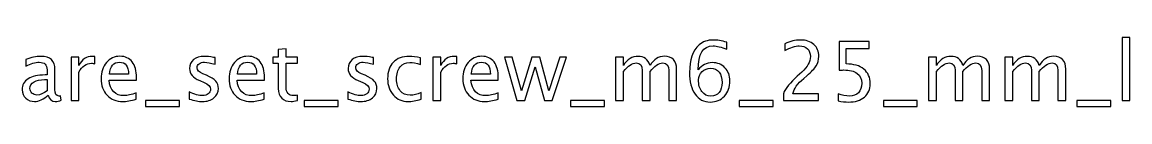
# Model space of a CAD drawing. Header units: centimetres. Extents: x -26.9 to 37.3, y -43.5 to 43.3.
# Drawn here: x 0.93 to 8.11, y 34.88 to 35.33 of the extents above; entities that cross this region are included whole.
import ezdxf

# ---------------------------------------------------------------- set-up
doc = ezdxf.new("R2010")
doc.units = ezdxf.units.CM
doc.header["$MEASUREMENT"] = 0
doc.layers.add('Layer 1', color=7, linetype='Continuous')

msp = doc.modelspace()

# ---------------------------------------------------------------- linework, layer by layer
at = {"layer": 'Layer 1'}
for points, knots in [([(5.31104, 35.1187), (5.33538, 35.15019), (5.36598, 35.16597), (5.40285, 35.16597), (5.40285, 35.16597), (5.43627, 35.16597), (5.46361, 35.15495), (5.48496, 35.13281), (5.48496, 35.13281), (5.50621, 35.11068), (5.51688, 35.08228), (5.51688, 35.04762), (5.51688, 35.04762), (5.51688, 35.00784), (5.50498, 34.97512), (5.48108, 34.94946), (5.48108, 34.94946), (5.45718, 34.92379), (5.42684, 34.91091), (5.38988, 34.91091), (5.38988, 34.91091), (5.3479, 34.91091), (5.31492, 34.92794), (5.29119, 34.96189), (5.29119, 34.96189), (5.26738, 34.99593), (5.25547, 35.04303), (5.25547, 35.10309), (5.25547, 35.10309), (5.25547, 35.18405), (5.27629, 35.24341), (5.31783, 35.28133), (5.31783, 35.28133), (5.34041, 35.30215), (5.37163, 35.31255), (5.4114, 35.31255), (5.4114, 35.31255), (5.43451, 35.31255), (5.46317, 35.30779), (5.49731, 35.29827), (5.49731, 35.29827), (5.49731, 35.29827), (5.49731, 35.25382), (5.49731, 35.25382), (5.49731, 35.25382), (5.46123, 35.26758), (5.4316, 35.27445), (5.40832, 35.27445), (5.40832, 35.27445), (5.34349, 35.27445), (5.31104, 35.22251), (5.31104, 35.1187)], [0, 0, 0, 0, 0.0714286, 0.0714286, 0.0714286, 0.0714286, 0.1428571, 0.1428571, 0.1428571, 0.1428571, 0.2142857, 0.2142857, 0.2142857, 0.2142857, 0.2857143, 0.2857143, 0.2857143, 0.2857143, 0.3571429, 0.3571429, 0.3571429, 0.3571429, 0.4285714, 0.4285714, 0.4285714, 0.4285714, 0.5, 0.5, 0.5, 0.5, 0.5714286, 0.5714286, 0.5714286, 0.5714286, 0.6428571, 0.6428571, 0.6428571, 0.6428571, 0.7142857, 0.7142857, 0.7142857, 0.7142857, 0.7857143, 0.7857143, 0.7857143, 0.7857143, 0.8571429, 0.8571429, 0.8571429, 0.8571429, 1, 1, 1, 1]), ([(5.86314, 34.92044), (5.86314, 34.92044), (5.86314, 34.96489), (5.86314, 34.96489), (5.86314, 34.96489), (5.87796, 34.99955), (5.90786, 35.03739), (5.95292, 35.07822), (5.95292, 35.07822), (5.95292, 35.07822), (5.98203, 35.10433), (5.98203, 35.10433), (5.98203, 35.10433), (6.01951, 35.13837), (6.0383, 35.17206), (6.0383, 35.20557), (6.0383, 35.20557), (6.0383, 35.22701), (6.03186, 35.24376), (6.01907, 35.25602), (6.01907, 35.25602), (6.00628, 35.26828), (5.98855, 35.27445), (5.96606, 35.27445), (5.96606, 35.27445), (5.93978, 35.27445), (5.90865, 35.2644), (5.87267, 35.24429), (5.87267, 35.24429), (5.87267, 35.24429), (5.87267, 35.28874), (5.87267, 35.28874), (5.87267, 35.28874), (5.90662, 35.30462), (5.9404, 35.31255), (5.97409, 35.31255), (5.97409, 35.31255), (6.0099, 35.31255), (6.03865, 35.30294), (6.06035, 35.28363), (6.06035, 35.28363), (6.08195, 35.26431), (6.0928, 35.23874), (6.0928, 35.20681), (6.0928, 35.20681), (6.0928, 35.18388), (6.08733, 35.16351), (6.0764, 35.14578), (6.0764, 35.14578), (6.06537, 35.12796), (6.045, 35.10644), (6.0151, 35.08104), (6.0151, 35.08104), (6.0151, 35.08104), (5.99543, 35.06429), (5.99543, 35.06429), (5.99543, 35.06429), (5.95451, 35.02963), (5.93087, 34.99646), (5.92452, 34.96489), (5.92452, 34.96489), (5.92452, 34.96489), (6.09121, 34.96489), (6.09121, 34.96489), (6.09121, 34.96489), (6.09121, 34.96489), (6.09121, 34.92044), (6.09121, 34.92044), (6.09121, 34.92044), (6.09121, 34.92044), (5.86314, 34.92044), (5.86314, 34.92044)], [0, 0, 0, 0, 0.0526316, 0.0526316, 0.0526316, 0.0526316, 0.1052632, 0.1052632, 0.1052632, 0.1052632, 0.1578947, 0.1578947, 0.1578947, 0.1578947, 0.2105263, 0.2105263, 0.2105263, 0.2105263, 0.2631579, 0.2631579, 0.2631579, 0.2631579, 0.3157895, 0.3157895, 0.3157895, 0.3157895, 0.3684211, 0.3684211, 0.3684211, 0.3684211, 0.4210526, 0.4210526, 0.4210526, 0.4210526, 0.4736842, 0.4736842, 0.4736842, 0.4736842, 0.5263158, 0.5263158, 0.5263158, 0.5263158, 0.5789474, 0.5789474, 0.5789474, 0.5789474, 0.6315789, 0.6315789, 0.6315789, 0.6315789, 0.6842105, 0.6842105, 0.6842105, 0.6842105, 0.7368421, 0.7368421, 0.7368421, 0.7368421, 0.7894737, 0.7894737, 0.7894737, 0.7894737, 0.8421053, 0.8421053, 0.8421053, 0.8421053, 0.8947368, 0.8947368, 0.8947368, 0.8947368, 1, 1, 1, 1]), ([(6.21839, 34.91885), (6.21839, 34.91885), (6.21839, 34.96436), (6.21839, 34.96436), (6.21839, 34.96436), (6.2437, 34.95413), (6.26769, 34.94902), (6.29062, 34.94902), (6.29062, 34.94902), (6.31567, 34.94902), (6.33542, 34.95642), (6.3498, 34.97124), (6.3498, 34.97124), (6.36418, 34.98606), (6.37132, 35.00643), (6.37132, 35.03236), (6.37132, 35.03236), (6.37132, 35.06023), (6.36118, 35.08157), (6.34089, 35.0963), (6.34089, 35.0963), (6.32061, 35.11103), (6.29124, 35.11835), (6.25287, 35.11835), (6.25287, 35.11835), (6.24397, 35.11835), (6.23453, 35.11773), (6.22474, 35.1165), (6.22474, 35.1165), (6.22474, 35.1165), (6.22474, 35.30303), (6.22474, 35.30303), (6.22474, 35.30303), (6.22474, 35.30303), (6.41842, 35.30303), (6.41842, 35.30303), (6.41842, 35.30303), (6.41842, 35.30303), (6.41842, 35.25858), (6.41842, 35.25858), (6.41842, 35.25858), (6.41842, 35.25858), (6.26919, 35.25858), (6.26919, 35.25858), (6.26919, 35.25858), (6.26919, 35.25858), (6.26919, 35.15751), (6.26919, 35.15751), (6.26919, 35.15751), (6.3184, 35.15751), (6.35677, 35.14622), (6.38437, 35.12364), (6.38437, 35.12364), (6.41198, 35.10115), (6.42582, 35.06993), (6.42582, 35.02998), (6.42582, 35.02998), (6.42582, 34.99276), (6.4133, 34.96366), (6.38825, 34.94258), (6.38825, 34.94258), (6.3632, 34.9215), (6.32863, 34.91091), (6.28453, 34.91091), (6.28453, 34.91091), (6.26487, 34.91091), (6.24282, 34.91356), (6.21839, 34.91885)], [0, 0, 0, 0, 0.0555556, 0.0555556, 0.0555556, 0.0555556, 0.1111111, 0.1111111, 0.1111111, 0.1111111, 0.1666667, 0.1666667, 0.1666667, 0.1666667, 0.2222222, 0.2222222, 0.2222222, 0.2222222, 0.2777778, 0.2777778, 0.2777778, 0.2777778, 0.3333333, 0.3333333, 0.3333333, 0.3333333, 0.3888889, 0.3888889, 0.3888889, 0.3888889, 0.4444444, 0.4444444, 0.4444444, 0.4444444, 0.5, 0.5, 0.5, 0.5, 0.5555556, 0.5555556, 0.5555556, 0.5555556, 0.6111111, 0.6111111, 0.6111111, 0.6111111, 0.6666667, 0.6666667, 0.6666667, 0.6666667, 0.7222222, 0.7222222, 0.7222222, 0.7222222, 0.7777778, 0.7777778, 0.7777778, 0.7777778, 0.8333333, 0.8333333, 0.8333333, 0.8333333, 0.8888889, 0.8888889, 0.8888889, 0.8888889, 1, 1, 1, 1]), ([(8.05656, 34.92044), (8.05656, 34.92044), (8.05656, 35.32843), (8.05656, 35.32843), (8.05656, 35.32843), (8.05656, 35.32843), (8.10736, 35.32843), (8.10736, 35.32843), (8.10736, 35.32843), (8.10736, 35.32843), (8.10736, 34.92044), (8.10736, 34.92044), (8.10736, 34.92044), (8.10736, 34.92044), (8.05656, 34.92044), (8.05656, 34.92044)], [0, 0, 0, 0, 0.2, 0.2, 0.2, 0.2, 0.4, 0.4, 0.4, 0.4, 0.6, 0.6, 0.6, 0.6, 1, 1, 1, 1]), ([(2.71517, 34.92053), (2.69947, 34.91621), (2.6858, 34.91409), (2.67425, 34.91409), (2.67425, 34.91409), (2.64832, 34.91409), (2.62813, 34.9215), (2.61366, 34.93632), (2.61366, 34.93632), (2.59911, 34.95113), (2.59188, 34.97168), (2.59188, 34.99805), (2.59188, 34.99805), (2.59188, 34.99805), (2.59188, 35.1628), (2.59188, 35.1628), (2.59188, 35.1628), (2.59188, 35.1628), (2.55678, 35.1628), (2.55678, 35.1628), (2.55678, 35.1628), (2.55678, 35.1628), (2.55678, 35.2009), (2.55678, 35.2009), (2.55678, 35.2009), (2.55678, 35.2009), (2.59188, 35.2009), (2.59188, 35.2009), (2.59188, 35.2009), (2.59188, 35.2009), (2.59188, 35.25161), (2.59188, 35.25161), (2.59188, 35.25161), (2.59188, 35.25161), (2.64268, 35.25646), (2.64268, 35.25646), (2.64268, 35.25646), (2.64268, 35.25646), (2.64268, 35.2009), (2.64268, 35.2009), (2.64268, 35.2009), (2.64268, 35.2009), (2.71623, 35.2009), (2.71623, 35.2009), (2.71623, 35.2009), (2.71623, 35.2009), (2.71623, 35.1628), (2.71623, 35.1628), (2.71623, 35.1628), (2.71623, 35.1628), (2.64268, 35.1628), (2.64268, 35.1628), (2.64268, 35.1628), (2.64268, 35.1628), (2.64268, 35.00722), (2.64268, 35.00722), (2.64268, 35.00722), (2.64268, 34.97053), (2.65864, 34.95219), (2.69048, 34.95219), (2.69048, 34.95219), (2.69727, 34.95219), (2.70547, 34.95334), (2.71517, 34.95554), (2.71517, 34.95554), (2.71517, 34.95554), (2.71517, 34.92053), (2.71517, 34.92053)], [0, 0, 0, 0, 0.0555556, 0.0555556, 0.0555556, 0.0555556, 0.1111111, 0.1111111, 0.1111111, 0.1111111, 0.1666667, 0.1666667, 0.1666667, 0.1666667, 0.2222222, 0.2222222, 0.2222222, 0.2222222, 0.2777778, 0.2777778, 0.2777778, 0.2777778, 0.3333333, 0.3333333, 0.3333333, 0.3333333, 0.3888889, 0.3888889, 0.3888889, 0.3888889, 0.4444444, 0.4444444, 0.4444444, 0.4444444, 0.5, 0.5, 0.5, 0.5, 0.5555556, 0.5555556, 0.5555556, 0.5555556, 0.6111111, 0.6111111, 0.6111111, 0.6111111, 0.6666667, 0.6666667, 0.6666667, 0.6666667, 0.7222222, 0.7222222, 0.7222222, 0.7222222, 0.7777778, 0.7777778, 0.7777778, 0.7777778, 0.8333333, 0.8333333, 0.8333333, 0.8333333, 0.8888889, 0.8888889, 0.8888889, 0.8888889, 1, 1, 1, 1]), ([(1.10154, 34.95616), (1.07103, 34.92811), (1.04166, 34.91409), (1.01344, 34.91409), (1.01344, 34.91409), (0.99024, 34.91409), (0.97093, 34.92132), (0.95567, 34.93587), (0.95567, 34.93587), (0.94032, 34.95043), (0.93265, 34.96877), (0.93265, 34.99091), (0.93265, 34.99091), (0.93265, 35.02151), (0.94552, 35.04506), (0.97128, 35.06146), (0.97128, 35.06146), (0.99703, 35.07787), (1.03398, 35.08607), (1.08214, 35.08607), (1.08214, 35.08607), (1.08214, 35.08607), (1.09405, 35.08607), (1.09405, 35.08607), (1.09405, 35.08607), (1.09405, 35.08607), (1.09405, 35.11985), (1.09405, 35.11985), (1.09405, 35.11985), (1.09405, 35.15239), (1.07711, 35.16862), (1.04316, 35.16862), (1.04316, 35.16862), (1.01687, 35.16862), (0.98812, 35.16033), (0.95699, 35.14375), (0.95699, 35.14375), (0.95699, 35.14375), (0.95699, 35.18555), (0.95699, 35.18555), (0.95699, 35.18555), (0.99121, 35.19967), (1.02349, 35.20672), (1.05374, 35.20672), (1.05374, 35.20672), (1.08487, 35.20672), (1.10789, 35.19967), (1.12262, 35.18547), (1.12262, 35.18547), (1.13744, 35.17127), (1.14485, 35.14939), (1.14485, 35.11985), (1.14485, 35.11985), (1.14485, 35.11985), (1.14485, 34.99311), (1.14485, 34.99311), (1.14485, 34.99311), (1.14485, 34.9641), (1.15375, 34.94954), (1.17166, 34.94954), (1.17166, 34.94954), (1.17386, 34.94954), (1.17713, 34.9499), (1.18145, 34.9506), (1.18145, 34.9506), (1.18145, 34.9506), (1.18506, 34.92238), (1.18506, 34.92238), (1.18506, 34.92238), (1.17351, 34.91682), (1.16081, 34.91409), (1.14687, 34.91409), (1.14687, 34.91409), (1.12315, 34.91409), (1.10807, 34.92811), (1.10154, 34.95616)], [0, 0, 0, 0, 0.05, 0.05, 0.05, 0.05, 0.1, 0.1, 0.1, 0.1, 0.15, 0.15, 0.15, 0.15, 0.2, 0.2, 0.2, 0.2, 0.25, 0.25, 0.25, 0.25, 0.3, 0.3, 0.3, 0.3, 0.35, 0.35, 0.35, 0.35, 0.4, 0.4, 0.4, 0.4, 0.45, 0.45, 0.45, 0.45, 0.5, 0.5, 0.5, 0.5, 0.55, 0.55, 0.55, 0.55, 0.6, 0.6, 0.6, 0.6, 0.65, 0.65, 0.65, 0.65, 0.7, 0.7, 0.7, 0.7, 0.75, 0.75, 0.75, 0.75, 0.8, 0.8, 0.8, 0.8, 0.85, 0.85, 0.85, 0.85, 0.9, 0.9, 0.9, 0.9, 1, 1, 1, 1]), ([(1.24918, 34.92044), (1.24918, 34.92044), (1.24918, 35.2009), (1.24918, 35.2009), (1.24918, 35.2009), (1.24918, 35.2009), (1.29998, 35.2009), (1.29998, 35.2009), (1.29998, 35.2009), (1.29998, 35.2009), (1.29998, 35.14789), (1.29998, 35.14789), (1.29998, 35.14789), (1.32018, 35.18714), (1.34946, 35.20672), (1.38791, 35.20672), (1.38791, 35.20672), (1.39311, 35.20672), (1.39858, 35.20628), (1.40423, 35.2054), (1.40423, 35.2054), (1.40423, 35.2054), (1.40423, 35.15786), (1.40423, 35.15786), (1.40423, 35.15786), (1.39541, 35.16077), (1.38765, 35.16227), (1.38094, 35.16227), (1.38094, 35.16227), (1.34866, 35.16227), (1.32168, 35.14322), (1.29998, 35.10503), (1.29998, 35.10503), (1.29998, 35.10503), (1.29998, 34.92044), (1.29998, 34.92044), (1.29998, 34.92044), (1.29998, 34.92044), (1.24918, 34.92044), (1.24918, 34.92044)], [0, 0, 0, 0, 0.0909091, 0.0909091, 0.0909091, 0.0909091, 0.1818182, 0.1818182, 0.1818182, 0.1818182, 0.2727273, 0.2727273, 0.2727273, 0.2727273, 0.3636364, 0.3636364, 0.3636364, 0.3636364, 0.4545455, 0.4545455, 0.4545455, 0.4545455, 0.5454545, 0.5454545, 0.5454545, 0.5454545, 0.6363636, 0.6363636, 0.6363636, 0.6363636, 0.7272727, 0.7272727, 0.7272727, 0.7272727, 0.8181818, 0.8181818, 0.8181818, 0.8181818, 1, 1, 1, 1]), ([(1.67155, 34.92944), (1.63742, 34.91921), (1.60822, 34.91409), (1.58388, 34.91409), (1.58388, 34.91409), (1.54234, 34.91409), (1.50856, 34.92785), (1.48255, 34.95528), (1.48255, 34.95528), (1.45653, 34.98271), (1.44348, 35.01825), (1.44348, 35.06199), (1.44348, 35.06199), (1.44348, 35.10441), (1.45494, 35.13925), (1.47796, 35.1665), (1.47796, 35.1665), (1.50098, 35.19367), (1.53044, 35.20725), (1.56633, 35.20725), (1.56633, 35.20725), (1.60029, 35.20725), (1.62657, 35.19517), (1.64509, 35.171), (1.64509, 35.171), (1.66361, 35.14684), (1.67287, 35.11262), (1.67287, 35.06825), (1.67287, 35.06825), (1.67287, 35.06825), (1.67261, 35.05273), (1.67261, 35.05273), (1.67261, 35.05273), (1.67261, 35.05273), (1.49533, 35.05273), (1.49533, 35.05273), (1.49533, 35.05273), (1.50274, 34.9857), (1.53546, 34.95219), (1.59341, 34.95219), (1.59341, 34.95219), (1.61466, 34.95219), (1.64068, 34.95819), (1.67155, 34.97018), (1.67155, 34.97018), (1.67155, 34.97018), (1.67155, 34.92944), (1.67155, 34.92944)], [0, 0, 0, 0, 0.0769231, 0.0769231, 0.0769231, 0.0769231, 0.1538462, 0.1538462, 0.1538462, 0.1538462, 0.2307692, 0.2307692, 0.2307692, 0.2307692, 0.3076923, 0.3076923, 0.3076923, 0.3076923, 0.3846154, 0.3846154, 0.3846154, 0.3846154, 0.4615385, 0.4615385, 0.4615385, 0.4615385, 0.5384615, 0.5384615, 0.5384615, 0.5384615, 0.6153846, 0.6153846, 0.6153846, 0.6153846, 0.6923077, 0.6923077, 0.6923077, 0.6923077, 0.7692308, 0.7692308, 0.7692308, 0.7692308, 0.8461538, 0.8461538, 0.8461538, 0.8461538, 1, 1, 1, 1]), ([(1.49798, 35.09083), (1.49798, 35.09083), (1.62181, 35.09083), (1.62181, 35.09083), (1.62181, 35.09083), (1.62181, 35.14304), (1.60231, 35.16915), (1.56342, 35.16915), (1.56342, 35.16915), (1.52426, 35.16915), (1.50248, 35.14304), (1.49798, 35.09083)], [0, 0, 0, 0, 0.25, 0.25, 0.25, 0.25, 0.5, 0.5, 0.5, 0.5, 1, 1, 1, 1]), ([(2.01508, 34.93049), (2.01508, 34.93049), (2.01508, 34.97706), (2.01508, 34.97706), (2.01508, 34.97706), (2.04833, 34.96048), (2.07717, 34.95219), (2.10177, 34.95219), (2.10177, 34.95219), (2.11641, 34.95219), (2.12858, 34.95616), (2.1382, 34.9641), (2.1382, 34.9641), (2.14781, 34.97195), (2.15266, 34.98182), (2.15266, 34.99373), (2.15266, 34.99373), (2.15266, 35.0111), (2.13917, 35.02548), (2.11218, 35.03686), (2.11218, 35.03686), (2.11218, 35.03686), (2.08246, 35.04947), (2.08246, 35.04947), (2.08246, 35.04947), (2.03862, 35.06764), (2.01666, 35.09392), (2.01666, 35.12805), (2.01666, 35.12805), (2.01666, 35.15248), (2.02531, 35.17171), (2.04259, 35.18573), (2.04259, 35.18573), (2.05988, 35.19975), (2.0836, 35.20672), (2.11368, 35.20672), (2.11368, 35.20672), (2.12929, 35.20672), (2.14869, 35.2046), (2.17171, 35.20028), (2.17171, 35.20028), (2.17171, 35.20028), (2.18229, 35.19825), (2.18229, 35.19825), (2.18229, 35.19825), (2.18229, 35.19825), (2.18229, 35.15592), (2.18229, 35.15592), (2.18229, 35.15592), (2.15398, 35.16439), (2.13141, 35.16862), (2.11456, 35.16862), (2.11456, 35.16862), (2.09974, 35.16862), (2.08801, 35.16536), (2.07911, 35.15892), (2.07911, 35.15892), (2.07029, 35.15248), (2.06588, 35.14384), (2.06588, 35.13299), (2.06588, 35.13299), (2.06588, 35.11773), (2.07822, 35.10477), (2.10301, 35.09427), (2.10301, 35.09427), (2.10301, 35.09427), (2.12744, 35.08395), (2.12744, 35.08395), (2.12744, 35.08395), (2.15513, 35.07231), (2.17471, 35.05996), (2.18617, 35.047), (2.18617, 35.047), (2.19773, 35.03404), (2.20346, 35.01781), (2.20346, 34.9984), (2.20346, 34.9984), (2.20346, 34.9738), (2.19376, 34.9536), (2.17427, 34.93781), (2.17427, 34.93781), (2.15487, 34.92203), (2.12999, 34.91409), (2.09974, 34.91409), (2.09974, 34.91409), (2.07646, 34.91409), (2.04833, 34.91956), (2.01508, 34.93049)], [0, 0, 0, 0, 0.0434783, 0.0434783, 0.0434783, 0.0434783, 0.0869565, 0.0869565, 0.0869565, 0.0869565, 0.1304348, 0.1304348, 0.1304348, 0.1304348, 0.173913, 0.173913, 0.173913, 0.173913, 0.2173913, 0.2173913, 0.2173913, 0.2173913, 0.2608696, 0.2608696, 0.2608696, 0.2608696, 0.3043478, 0.3043478, 0.3043478, 0.3043478, 0.3478261, 0.3478261, 0.3478261, 0.3478261, 0.3913043, 0.3913043, 0.3913043, 0.3913043, 0.4347826, 0.4347826, 0.4347826, 0.4347826, 0.4782609, 0.4782609, 0.4782609, 0.4782609, 0.5217391, 0.5217391, 0.5217391, 0.5217391, 0.5652174, 0.5652174, 0.5652174, 0.5652174, 0.6086957, 0.6086957, 0.6086957, 0.6086957, 0.6521739, 0.6521739, 0.6521739, 0.6521739, 0.6956522, 0.6956522, 0.6956522, 0.6956522, 0.7391304, 0.7391304, 0.7391304, 0.7391304, 0.7826087, 0.7826087, 0.7826087, 0.7826087, 0.826087, 0.826087, 0.826087, 0.826087, 0.8695652, 0.8695652, 0.8695652, 0.8695652, 0.9130435, 0.9130435, 0.9130435, 0.9130435, 1, 1, 1, 1]), ([(2.50077, 34.92944), (2.46664, 34.91921), (2.43744, 34.91409), (2.4131, 34.91409), (2.4131, 34.91409), (2.37156, 34.91409), (2.33778, 34.92785), (2.31177, 34.95528), (2.31177, 34.95528), (2.28575, 34.98271), (2.2727, 35.01825), (2.2727, 35.06199), (2.2727, 35.06199), (2.2727, 35.10441), (2.28416, 35.13925), (2.30718, 35.1665), (2.30718, 35.1665), (2.3302, 35.19367), (2.35966, 35.20725), (2.39555, 35.20725), (2.39555, 35.20725), (2.42951, 35.20725), (2.45579, 35.19517), (2.47431, 35.171), (2.47431, 35.171), (2.49283, 35.14684), (2.50209, 35.11262), (2.50209, 35.06825), (2.50209, 35.06825), (2.50209, 35.06825), (2.50183, 35.05273), (2.50183, 35.05273), (2.50183, 35.05273), (2.50183, 35.05273), (2.32455, 35.05273), (2.32455, 35.05273), (2.32455, 35.05273), (2.33196, 34.9857), (2.36468, 34.95219), (2.42263, 34.95219), (2.42263, 34.95219), (2.44388, 34.95219), (2.4699, 34.95819), (2.50077, 34.97018), (2.50077, 34.97018), (2.50077, 34.97018), (2.50077, 34.92944), (2.50077, 34.92944)], [0, 0, 0, 0, 0.0769231, 0.0769231, 0.0769231, 0.0769231, 0.1538462, 0.1538462, 0.1538462, 0.1538462, 0.2307692, 0.2307692, 0.2307692, 0.2307692, 0.3076923, 0.3076923, 0.3076923, 0.3076923, 0.3846154, 0.3846154, 0.3846154, 0.3846154, 0.4615385, 0.4615385, 0.4615385, 0.4615385, 0.5384615, 0.5384615, 0.5384615, 0.5384615, 0.6153846, 0.6153846, 0.6153846, 0.6153846, 0.6923077, 0.6923077, 0.6923077, 0.6923077, 0.7692308, 0.7692308, 0.7692308, 0.7692308, 0.8461538, 0.8461538, 0.8461538, 0.8461538, 1, 1, 1, 1]), ([(2.3272, 35.09083), (2.3272, 35.09083), (2.45103, 35.09083), (2.45103, 35.09083), (2.45103, 35.09083), (2.45103, 35.14304), (2.43153, 35.16915), (2.39264, 35.16915), (2.39264, 35.16915), (2.35348, 35.16915), (2.3317, 35.14304), (2.3272, 35.09083)], [0, 0, 0, 0, 0.25, 0.25, 0.25, 0.25, 0.5, 0.5, 0.5, 0.5, 1, 1, 1, 1]), ([(3.04221, 34.93049), (3.04221, 34.93049), (3.04221, 34.97706), (3.04221, 34.97706), (3.04221, 34.97706), (3.07546, 34.96048), (3.1043, 34.95219), (3.1289, 34.95219), (3.1289, 34.95219), (3.14354, 34.95219), (3.15571, 34.95616), (3.16533, 34.9641), (3.16533, 34.9641), (3.17494, 34.97195), (3.17979, 34.98182), (3.17979, 34.99373), (3.17979, 34.99373), (3.17979, 35.0111), (3.1663, 35.02548), (3.13931, 35.03686), (3.13931, 35.03686), (3.13931, 35.03686), (3.10959, 35.04947), (3.10959, 35.04947), (3.10959, 35.04947), (3.06575, 35.06764), (3.04379, 35.09392), (3.04379, 35.12805), (3.04379, 35.12805), (3.04379, 35.15248), (3.05244, 35.17171), (3.06972, 35.18573), (3.06972, 35.18573), (3.08701, 35.19975), (3.11073, 35.20672), (3.14081, 35.20672), (3.14081, 35.20672), (3.15642, 35.20672), (3.17582, 35.2046), (3.19884, 35.20028), (3.19884, 35.20028), (3.19884, 35.20028), (3.20942, 35.19825), (3.20942, 35.19825), (3.20942, 35.19825), (3.20942, 35.19825), (3.20942, 35.15592), (3.20942, 35.15592), (3.20942, 35.15592), (3.18111, 35.16439), (3.15854, 35.16862), (3.14169, 35.16862), (3.14169, 35.16862), (3.12687, 35.16862), (3.11514, 35.16536), (3.10624, 35.15892), (3.10624, 35.15892), (3.09742, 35.15248), (3.09301, 35.14384), (3.09301, 35.13299), (3.09301, 35.13299), (3.09301, 35.11773), (3.10535, 35.10477), (3.13014, 35.09427), (3.13014, 35.09427), (3.13014, 35.09427), (3.15457, 35.08395), (3.15457, 35.08395), (3.15457, 35.08395), (3.18226, 35.07231), (3.20184, 35.05996), (3.2133, 35.047), (3.2133, 35.047), (3.22486, 35.03404), (3.23059, 35.01781), (3.23059, 34.9984), (3.23059, 34.9984), (3.23059, 34.9738), (3.22089, 34.9536), (3.2014, 34.93781), (3.2014, 34.93781), (3.182, 34.92203), (3.15712, 34.91409), (3.12687, 34.91409), (3.12687, 34.91409), (3.10359, 34.91409), (3.07546, 34.91956), (3.04221, 34.93049)], [0, 0, 0, 0, 0.0434783, 0.0434783, 0.0434783, 0.0434783, 0.0869565, 0.0869565, 0.0869565, 0.0869565, 0.1304348, 0.1304348, 0.1304348, 0.1304348, 0.173913, 0.173913, 0.173913, 0.173913, 0.2173913, 0.2173913, 0.2173913, 0.2173913, 0.2608696, 0.2608696, 0.2608696, 0.2608696, 0.3043478, 0.3043478, 0.3043478, 0.3043478, 0.3478261, 0.3478261, 0.3478261, 0.3478261, 0.3913043, 0.3913043, 0.3913043, 0.3913043, 0.4347826, 0.4347826, 0.4347826, 0.4347826, 0.4782609, 0.4782609, 0.4782609, 0.4782609, 0.5217391, 0.5217391, 0.5217391, 0.5217391, 0.5652174, 0.5652174, 0.5652174, 0.5652174, 0.6086957, 0.6086957, 0.6086957, 0.6086957, 0.6521739, 0.6521739, 0.6521739, 0.6521739, 0.6956522, 0.6956522, 0.6956522, 0.6956522, 0.7391304, 0.7391304, 0.7391304, 0.7391304, 0.7826087, 0.7826087, 0.7826087, 0.7826087, 0.826087, 0.826087, 0.826087, 0.826087, 0.8695652, 0.8695652, 0.8695652, 0.8695652, 0.9130435, 0.9130435, 0.9130435, 0.9130435, 1, 1, 1, 1]), ([(3.51678, 34.92891), (3.48389, 34.91903), (3.45549, 34.91409), (3.43159, 34.91409), (3.43159, 34.91409), (3.39366, 34.91409), (3.36227, 34.92811), (3.33731, 34.95607), (3.33731, 34.95607), (3.31235, 34.98412), (3.29983, 35.01948), (3.29983, 35.06208), (3.29983, 35.06208), (3.29983, 35.10759), (3.31217, 35.14313), (3.33687, 35.16853), (3.33687, 35.16853), (3.36156, 35.19402), (3.39605, 35.20672), (3.44032, 35.20672), (3.44032, 35.20672), (3.4621, 35.20672), (3.48662, 35.20372), (3.51361, 35.19773), (3.51361, 35.19773), (3.51361, 35.19773), (3.51361, 35.15486), (3.51361, 35.15486), (3.51361, 35.15486), (3.48495, 35.16333), (3.46157, 35.16756), (3.44358, 35.16756), (3.44358, 35.16756), (3.41748, 35.16756), (3.39658, 35.15777), (3.38096, 35.13828), (3.38096, 35.13828), (3.36535, 35.11879), (3.3575, 35.09277), (3.3575, 35.06032), (3.3575, 35.06032), (3.3575, 35.02883), (3.36562, 35.00343), (3.38176, 34.98394), (3.38176, 34.98394), (3.3979, 34.96454), (3.41898, 34.95484), (3.44517, 34.95484), (3.44517, 34.95484), (3.46837, 34.95484), (3.49218, 34.96083), (3.51678, 34.97283), (3.51678, 34.97283), (3.51678, 34.97283), (3.51678, 34.92891), (3.51678, 34.92891)], [0, 0, 0, 0, 0.0666667, 0.0666667, 0.0666667, 0.0666667, 0.1333333, 0.1333333, 0.1333333, 0.1333333, 0.2, 0.2, 0.2, 0.2, 0.2666667, 0.2666667, 0.2666667, 0.2666667, 0.3333333, 0.3333333, 0.3333333, 0.3333333, 0.4, 0.4, 0.4, 0.4, 0.4666667, 0.4666667, 0.4666667, 0.4666667, 0.5333333, 0.5333333, 0.5333333, 0.5333333, 0.6, 0.6, 0.6, 0.6, 0.6666667, 0.6666667, 0.6666667, 0.6666667, 0.7333333, 0.7333333, 0.7333333, 0.7333333, 0.8, 0.8, 0.8, 0.8, 0.8666667, 0.8666667, 0.8666667, 0.8666667, 1, 1, 1, 1]), ([(3.59307, 34.92044), (3.59307, 34.92044), (3.59307, 35.2009), (3.59307, 35.2009), (3.59307, 35.2009), (3.59307, 35.2009), (3.64387, 35.2009), (3.64387, 35.2009), (3.64387, 35.2009), (3.64387, 35.2009), (3.64387, 35.14789), (3.64387, 35.14789), (3.64387, 35.14789), (3.66407, 35.18714), (3.69335, 35.20672), (3.7318, 35.20672), (3.7318, 35.20672), (3.737, 35.20672), (3.74247, 35.20628), (3.74812, 35.2054), (3.74812, 35.2054), (3.74812, 35.2054), (3.74812, 35.15786), (3.74812, 35.15786), (3.74812, 35.15786), (3.7393, 35.16077), (3.73154, 35.16227), (3.72483, 35.16227), (3.72483, 35.16227), (3.69255, 35.16227), (3.66557, 35.14322), (3.64387, 35.10503), (3.64387, 35.10503), (3.64387, 35.10503), (3.64387, 34.92044), (3.64387, 34.92044), (3.64387, 34.92044), (3.64387, 34.92044), (3.59307, 34.92044), (3.59307, 34.92044)], [0, 0, 0, 0, 0.0909091, 0.0909091, 0.0909091, 0.0909091, 0.1818182, 0.1818182, 0.1818182, 0.1818182, 0.2727273, 0.2727273, 0.2727273, 0.2727273, 0.3636364, 0.3636364, 0.3636364, 0.3636364, 0.4545455, 0.4545455, 0.4545455, 0.4545455, 0.5454545, 0.5454545, 0.5454545, 0.5454545, 0.6363636, 0.6363636, 0.6363636, 0.6363636, 0.7272727, 0.7272727, 0.7272727, 0.7272727, 0.8181818, 0.8181818, 0.8181818, 0.8181818, 1, 1, 1, 1]), ([(4.01544, 34.92944), (3.98131, 34.91921), (3.95211, 34.91409), (3.92777, 34.91409), (3.92777, 34.91409), (3.88623, 34.91409), (3.85245, 34.92785), (3.82644, 34.95528), (3.82644, 34.95528), (3.80042, 34.98271), (3.78737, 35.01825), (3.78737, 35.06199), (3.78737, 35.06199), (3.78737, 35.10441), (3.79883, 35.13925), (3.82185, 35.1665), (3.82185, 35.1665), (3.84487, 35.19367), (3.87433, 35.20725), (3.91022, 35.20725), (3.91022, 35.20725), (3.94418, 35.20725), (3.97046, 35.19517), (3.98898, 35.171), (3.98898, 35.171), (4.0075, 35.14684), (4.01676, 35.11262), (4.01676, 35.06825), (4.01676, 35.06825), (4.01676, 35.06825), (4.0165, 35.05273), (4.0165, 35.05273), (4.0165, 35.05273), (4.0165, 35.05273), (3.83922, 35.05273), (3.83922, 35.05273), (3.83922, 35.05273), (3.84663, 34.9857), (3.87935, 34.95219), (3.9373, 34.95219), (3.9373, 34.95219), (3.95855, 34.95219), (3.98457, 34.95819), (4.01544, 34.97018), (4.01544, 34.97018), (4.01544, 34.97018), (4.01544, 34.92944), (4.01544, 34.92944)], [0, 0, 0, 0, 0.0769231, 0.0769231, 0.0769231, 0.0769231, 0.1538462, 0.1538462, 0.1538462, 0.1538462, 0.2307692, 0.2307692, 0.2307692, 0.2307692, 0.3076923, 0.3076923, 0.3076923, 0.3076923, 0.3846154, 0.3846154, 0.3846154, 0.3846154, 0.4615385, 0.4615385, 0.4615385, 0.4615385, 0.5384615, 0.5384615, 0.5384615, 0.5384615, 0.6153846, 0.6153846, 0.6153846, 0.6153846, 0.6923077, 0.6923077, 0.6923077, 0.6923077, 0.7692308, 0.7692308, 0.7692308, 0.7692308, 0.8461538, 0.8461538, 0.8461538, 0.8461538, 1, 1, 1, 1]), ([(3.84187, 35.09083), (3.84187, 35.09083), (3.9657, 35.09083), (3.9657, 35.09083), (3.9657, 35.09083), (3.9657, 35.14304), (3.9462, 35.16915), (3.90731, 35.16915), (3.90731, 35.16915), (3.86815, 35.16915), (3.84637, 35.14304), (3.84187, 35.09083)], [0, 0, 0, 0, 0.25, 0.25, 0.25, 0.25, 0.5, 0.5, 0.5, 0.5, 1, 1, 1, 1]), ([(4.13724, 34.92044), (4.13724, 34.92044), (4.05681, 35.2009), (4.05681, 35.2009), (4.05681, 35.2009), (4.05681, 35.2009), (4.10637, 35.2009), (4.10637, 35.2009), (4.10637, 35.2009), (4.10637, 35.2009), (4.16802, 34.98315), (4.16802, 34.98315), (4.16802, 34.98315), (4.16802, 34.98315), (4.23452, 35.2009), (4.23452, 35.2009), (4.23452, 35.2009), (4.23452, 35.2009), (4.28532, 35.2009), (4.28532, 35.2009), (4.28532, 35.2009), (4.28532, 35.2009), (4.34379, 34.9835), (4.34379, 34.9835), (4.34379, 34.9835), (4.34379, 34.9835), (4.41452, 35.2009), (4.41452, 35.2009), (4.41452, 35.2009), (4.41452, 35.2009), (4.45792, 35.2009), (4.45792, 35.2009), (4.45792, 35.2009), (4.45792, 35.2009), (4.36637, 34.92044), (4.36637, 34.92044), (4.36637, 34.92044), (4.36637, 34.92044), (4.31557, 34.92044), (4.31557, 34.92044), (4.31557, 34.92044), (4.31557, 34.92044), (4.25542, 35.13916), (4.25542, 35.13916), (4.25542, 35.13916), (4.25542, 35.13916), (4.18804, 34.92044), (4.18804, 34.92044), (4.18804, 34.92044), (4.18804, 34.92044), (4.13724, 34.92044), (4.13724, 34.92044)], [0, 0, 0, 0, 0.0714286, 0.0714286, 0.0714286, 0.0714286, 0.1428571, 0.1428571, 0.1428571, 0.1428571, 0.2142857, 0.2142857, 0.2142857, 0.2142857, 0.2857143, 0.2857143, 0.2857143, 0.2857143, 0.3571429, 0.3571429, 0.3571429, 0.3571429, 0.4285714, 0.4285714, 0.4285714, 0.4285714, 0.5, 0.5, 0.5, 0.5, 0.5714286, 0.5714286, 0.5714286, 0.5714286, 0.6428571, 0.6428571, 0.6428571, 0.6428571, 0.7142857, 0.7142857, 0.7142857, 0.7142857, 0.7857143, 0.7857143, 0.7857143, 0.7857143, 0.8571429, 0.8571429, 0.8571429, 0.8571429, 1, 1, 1, 1]), ([(4.77675, 34.92044), (4.77675, 34.92044), (4.77675, 35.2009), (4.77675, 35.2009), (4.77675, 35.2009), (4.77675, 35.2009), (4.82755, 35.2009), (4.82755, 35.2009), (4.82755, 35.2009), (4.82755, 35.2009), (4.82755, 35.14789), (4.82755, 35.14789), (4.82755, 35.14789), (4.85233, 35.18714), (4.88408, 35.20672), (4.92298, 35.20672), (4.92298, 35.20672), (4.96046, 35.20672), (4.98595, 35.18714), (4.99953, 35.14789), (4.99953, 35.14789), (5.02361, 35.18749), (5.05501, 35.20725), (5.09355, 35.20725), (5.09355, 35.20725), (5.11815, 35.20725), (5.13729, 35.20002), (5.15096, 35.18547), (5.15096, 35.18547), (5.16463, 35.17091), (5.17151, 35.15054), (5.17151, 35.12435), (5.17151, 35.12435), (5.17151, 35.12435), (5.17151, 34.92044), (5.17151, 34.92044), (5.17151, 34.92044), (5.17151, 34.92044), (5.12071, 34.92044), (5.12071, 34.92044), (5.12071, 34.92044), (5.12071, 34.92044), (5.12071, 35.11597), (5.12071, 35.11597), (5.12071, 35.11597), (5.12071, 35.14789), (5.10801, 35.16386), (5.08261, 35.16386), (5.08261, 35.16386), (5.05624, 35.16386), (5.02855, 35.14525), (4.99953, 35.10794), (4.99953, 35.10794), (4.99953, 35.10794), (4.99953, 34.92044), (4.99953, 34.92044), (4.99953, 34.92044), (4.99953, 34.92044), (4.94873, 34.92044), (4.94873, 34.92044), (4.94873, 34.92044), (4.94873, 34.92044), (4.94873, 35.11614), (4.94873, 35.11614), (4.94873, 35.11614), (4.94873, 35.14834), (4.93585, 35.16439), (4.91001, 35.16439), (4.91001, 35.16439), (4.88435, 35.16439), (4.85683, 35.14569), (4.82755, 35.10821), (4.82755, 35.10821), (4.82755, 35.10821), (4.82755, 34.92044), (4.82755, 34.92044), (4.82755, 34.92044), (4.82755, 34.92044), (4.77675, 34.92044), (4.77675, 34.92044)], [0, 0, 0, 0, 0.047619, 0.047619, 0.047619, 0.047619, 0.0952381, 0.0952381, 0.0952381, 0.0952381, 0.1428571, 0.1428571, 0.1428571, 0.1428571, 0.1904762, 0.1904762, 0.1904762, 0.1904762, 0.2380952, 0.2380952, 0.2380952, 0.2380952, 0.2857143, 0.2857143, 0.2857143, 0.2857143, 0.3333333, 0.3333333, 0.3333333, 0.3333333, 0.3809524, 0.3809524, 0.3809524, 0.3809524, 0.4285714, 0.4285714, 0.4285714, 0.4285714, 0.4761905, 0.4761905, 0.4761905, 0.4761905, 0.5238095, 0.5238095, 0.5238095, 0.5238095, 0.5714286, 0.5714286, 0.5714286, 0.5714286, 0.6190476, 0.6190476, 0.6190476, 0.6190476, 0.6666667, 0.6666667, 0.6666667, 0.6666667, 0.7142857, 0.7142857, 0.7142857, 0.7142857, 0.7619048, 0.7619048, 0.7619048, 0.7619048, 0.8095238, 0.8095238, 0.8095238, 0.8095238, 0.8571429, 0.8571429, 0.8571429, 0.8571429, 0.9047619, 0.9047619, 0.9047619, 0.9047619, 1, 1, 1, 1]), ([(6.80383, 34.92044), (6.80383, 34.92044), (6.80383, 35.2009), (6.80383, 35.2009), (6.80383, 35.2009), (6.80383, 35.2009), (6.85463, 35.2009), (6.85463, 35.2009), (6.85463, 35.2009), (6.85463, 35.2009), (6.85463, 35.14789), (6.85463, 35.14789), (6.85463, 35.14789), (6.87941, 35.18714), (6.91116, 35.20672), (6.95006, 35.20672), (6.95006, 35.20672), (6.98754, 35.20672), (7.01303, 35.18714), (7.02661, 35.14789), (7.02661, 35.14789), (7.05069, 35.18749), (7.08209, 35.20725), (7.12063, 35.20725), (7.12063, 35.20725), (7.14523, 35.20725), (7.16437, 35.20002), (7.17804, 35.18547), (7.17804, 35.18547), (7.19171, 35.17091), (7.19859, 35.15054), (7.19859, 35.12435), (7.19859, 35.12435), (7.19859, 35.12435), (7.19859, 34.92044), (7.19859, 34.92044), (7.19859, 34.92044), (7.19859, 34.92044), (7.14779, 34.92044), (7.14779, 34.92044), (7.14779, 34.92044), (7.14779, 34.92044), (7.14779, 35.11597), (7.14779, 35.11597), (7.14779, 35.11597), (7.14779, 35.14789), (7.13509, 35.16386), (7.10969, 35.16386), (7.10969, 35.16386), (7.08332, 35.16386), (7.05563, 35.14525), (7.02661, 35.10794), (7.02661, 35.10794), (7.02661, 35.10794), (7.02661, 34.92044), (7.02661, 34.92044), (7.02661, 34.92044), (7.02661, 34.92044), (6.97581, 34.92044), (6.97581, 34.92044), (6.97581, 34.92044), (6.97581, 34.92044), (6.97581, 35.11614), (6.97581, 35.11614), (6.97581, 35.11614), (6.97581, 35.14834), (6.96293, 35.16439), (6.93709, 35.16439), (6.93709, 35.16439), (6.91143, 35.16439), (6.88391, 35.14569), (6.85463, 35.10821), (6.85463, 35.10821), (6.85463, 35.10821), (6.85463, 34.92044), (6.85463, 34.92044), (6.85463, 34.92044), (6.85463, 34.92044), (6.80383, 34.92044), (6.80383, 34.92044)], [0, 0, 0, 0, 0.047619, 0.047619, 0.047619, 0.047619, 0.0952381, 0.0952381, 0.0952381, 0.0952381, 0.1428571, 0.1428571, 0.1428571, 0.1428571, 0.1904762, 0.1904762, 0.1904762, 0.1904762, 0.2380952, 0.2380952, 0.2380952, 0.2380952, 0.2857143, 0.2857143, 0.2857143, 0.2857143, 0.3333333, 0.3333333, 0.3333333, 0.3333333, 0.3809524, 0.3809524, 0.3809524, 0.3809524, 0.4285714, 0.4285714, 0.4285714, 0.4285714, 0.4761905, 0.4761905, 0.4761905, 0.4761905, 0.5238095, 0.5238095, 0.5238095, 0.5238095, 0.5714286, 0.5714286, 0.5714286, 0.5714286, 0.6190476, 0.6190476, 0.6190476, 0.6190476, 0.6666667, 0.6666667, 0.6666667, 0.6666667, 0.7142857, 0.7142857, 0.7142857, 0.7142857, 0.7619048, 0.7619048, 0.7619048, 0.7619048, 0.8095238, 0.8095238, 0.8095238, 0.8095238, 0.8571429, 0.8571429, 0.8571429, 0.8571429, 0.9047619, 0.9047619, 0.9047619, 0.9047619, 1, 1, 1, 1]), ([(7.2979, 34.92044), (7.2979, 34.92044), (7.2979, 35.2009), (7.2979, 35.2009), (7.2979, 35.2009), (7.2979, 35.2009), (7.3487, 35.2009), (7.3487, 35.2009), (7.3487, 35.2009), (7.3487, 35.2009), (7.3487, 35.14789), (7.3487, 35.14789), (7.3487, 35.14789), (7.37348, 35.18714), (7.40523, 35.20672), (7.44413, 35.20672), (7.44413, 35.20672), (7.48161, 35.20672), (7.5071, 35.18714), (7.52068, 35.14789), (7.52068, 35.14789), (7.54476, 35.18749), (7.57616, 35.20725), (7.6147, 35.20725), (7.6147, 35.20725), (7.6393, 35.20725), (7.65844, 35.20002), (7.67211, 35.18547), (7.67211, 35.18547), (7.68578, 35.17091), (7.69266, 35.15054), (7.69266, 35.12435), (7.69266, 35.12435), (7.69266, 35.12435), (7.69266, 34.92044), (7.69266, 34.92044), (7.69266, 34.92044), (7.69266, 34.92044), (7.64186, 34.92044), (7.64186, 34.92044), (7.64186, 34.92044), (7.64186, 34.92044), (7.64186, 35.11597), (7.64186, 35.11597), (7.64186, 35.11597), (7.64186, 35.14789), (7.62916, 35.16386), (7.60376, 35.16386), (7.60376, 35.16386), (7.57739, 35.16386), (7.5497, 35.14525), (7.52068, 35.10794), (7.52068, 35.10794), (7.52068, 35.10794), (7.52068, 34.92044), (7.52068, 34.92044), (7.52068, 34.92044), (7.52068, 34.92044), (7.46988, 34.92044), (7.46988, 34.92044), (7.46988, 34.92044), (7.46988, 34.92044), (7.46988, 35.11614), (7.46988, 35.11614), (7.46988, 35.11614), (7.46988, 35.14834), (7.457, 35.16439), (7.43116, 35.16439), (7.43116, 35.16439), (7.4055, 35.16439), (7.37798, 35.14569), (7.3487, 35.10821), (7.3487, 35.10821), (7.3487, 35.10821), (7.3487, 34.92044), (7.3487, 34.92044), (7.3487, 34.92044), (7.3487, 34.92044), (7.2979, 34.92044), (7.2979, 34.92044)], [0, 0, 0, 0, 0.047619, 0.047619, 0.047619, 0.047619, 0.0952381, 0.0952381, 0.0952381, 0.0952381, 0.1428571, 0.1428571, 0.1428571, 0.1428571, 0.1904762, 0.1904762, 0.1904762, 0.1904762, 0.2380952, 0.2380952, 0.2380952, 0.2380952, 0.2857143, 0.2857143, 0.2857143, 0.2857143, 0.3333333, 0.3333333, 0.3333333, 0.3333333, 0.3809524, 0.3809524, 0.3809524, 0.3809524, 0.4285714, 0.4285714, 0.4285714, 0.4285714, 0.4761905, 0.4761905, 0.4761905, 0.4761905, 0.5238095, 0.5238095, 0.5238095, 0.5238095, 0.5714286, 0.5714286, 0.5714286, 0.5714286, 0.6190476, 0.6190476, 0.6190476, 0.6190476, 0.6666667, 0.6666667, 0.6666667, 0.6666667, 0.7142857, 0.7142857, 0.7142857, 0.7142857, 0.7619048, 0.7619048, 0.7619048, 0.7619048, 0.8095238, 0.8095238, 0.8095238, 0.8095238, 0.8571429, 0.8571429, 0.8571429, 0.8571429, 0.9047619, 0.9047619, 0.9047619, 0.9047619, 1, 1, 1, 1]), ([(5.46608, 35.03756), (5.46608, 35.06587), (5.45956, 35.08828), (5.44642, 35.10477), (5.44642, 35.10477), (5.43328, 35.12126), (5.41528, 35.12946), (5.39244, 35.12946), (5.39244, 35.12946), (5.37066, 35.12946), (5.35205, 35.12223), (5.33653, 35.10768), (5.33653, 35.10768), (5.32092, 35.09321), (5.31315, 35.07575), (5.31315, 35.05538), (5.31315, 35.05538), (5.31315, 35.02328), (5.32056, 34.99752), (5.33529, 34.97812), (5.33529, 34.97812), (5.35011, 34.95872), (5.36969, 34.94902), (5.39403, 34.94902), (5.39403, 34.94902), (5.41617, 34.94902), (5.43372, 34.95695), (5.44668, 34.97283), (5.44668, 34.97283), (5.45965, 34.9887), (5.46608, 35.01031), (5.46608, 35.03756)], [0, 0, 0, 0, 0.1111111, 0.1111111, 0.1111111, 0.1111111, 0.2222222, 0.2222222, 0.2222222, 0.2222222, 0.3333333, 0.3333333, 0.3333333, 0.3333333, 0.4444444, 0.4444444, 0.4444444, 0.4444444, 0.5555556, 0.5555556, 0.5555556, 0.5555556, 0.6666667, 0.6666667, 0.6666667, 0.6666667, 0.7777778, 0.7777778, 0.7777778, 0.7777778, 1, 1, 1, 1]), ([(1.09405, 34.98385), (1.09405, 34.98385), (1.09405, 35.05591), (1.09405, 35.05591), (1.09405, 35.05591), (1.09405, 35.05591), (1.07773, 35.05644), (1.07773, 35.05644), (1.07773, 35.05644), (1.04951, 35.05644), (1.02675, 35.05123), (1.00938, 35.04083), (1.00938, 35.04083), (0.99209, 35.03033), (0.98345, 35.01648), (0.98345, 34.9992), (0.98345, 34.9992), (0.98345, 34.98712), (0.98777, 34.97688), (0.99633, 34.96851), (0.99633, 34.96851), (1.00497, 34.96013), (1.01546, 34.95589), (1.0279, 34.95589), (1.0279, 34.95589), (1.04907, 34.95589), (1.07111, 34.96524), (1.09405, 34.98385)], [0, 0, 0, 0, 0.125, 0.125, 0.125, 0.125, 0.25, 0.25, 0.25, 0.25, 0.375, 0.375, 0.375, 0.375, 0.5, 0.5, 0.5, 0.5, 0.625, 0.625, 0.625, 0.625, 0.75, 0.75, 0.75, 0.75, 1, 1, 1, 1]), ([(1.73197, 34.88234), (1.73197, 34.88234), (1.73197, 34.92044), (1.73197, 34.92044), (1.73197, 34.92044), (1.73197, 34.92044), (1.9521, 34.92044), (1.9521, 34.92044), (1.9521, 34.92044), (1.9521, 34.92044), (1.9521, 34.88234), (1.9521, 34.88234), (1.9521, 34.88234), (1.9521, 34.88234), (1.73197, 34.88234), (1.73197, 34.88234)], [0, 0, 0, 0, 0.2, 0.2, 0.2, 0.2, 0.4, 0.4, 0.4, 0.4, 0.6, 0.6, 0.6, 0.6, 1, 1, 1, 1]), ([(2.7591, 34.88234), (2.7591, 34.88234), (2.7591, 34.92044), (2.7591, 34.92044), (2.7591, 34.92044), (2.7591, 34.92044), (2.97923, 34.92044), (2.97923, 34.92044), (2.97923, 34.92044), (2.97923, 34.92044), (2.97923, 34.88234), (2.97923, 34.88234), (2.97923, 34.88234), (2.97923, 34.88234), (2.7591, 34.88234), (2.7591, 34.88234)], [0, 0, 0, 0, 0.2, 0.2, 0.2, 0.2, 0.4, 0.4, 0.4, 0.4, 0.6, 0.6, 0.6, 0.6, 1, 1, 1, 1]), ([(4.48359, 34.88234), (4.48359, 34.88234), (4.48359, 34.92044), (4.48359, 34.92044), (4.48359, 34.92044), (4.48359, 34.92044), (4.70372, 34.92044), (4.70372, 34.92044), (4.70372, 34.92044), (4.70372, 34.92044), (4.70372, 34.88234), (4.70372, 34.88234), (4.70372, 34.88234), (4.70372, 34.88234), (4.48359, 34.88234), (4.48359, 34.88234)], [0, 0, 0, 0, 0.2, 0.2, 0.2, 0.2, 0.4, 0.4, 0.4, 0.4, 0.6, 0.6, 0.6, 0.6, 1, 1, 1, 1]), ([(5.57686, 34.88234), (5.57686, 34.88234), (5.57686, 34.92044), (5.57686, 34.92044), (5.57686, 34.92044), (5.57686, 34.92044), (5.79699, 34.92044), (5.79699, 34.92044), (5.79699, 34.92044), (5.79699, 34.92044), (5.79699, 34.88234), (5.79699, 34.88234), (5.79699, 34.88234), (5.79699, 34.88234), (5.57686, 34.88234), (5.57686, 34.88234)], [0, 0, 0, 0, 0.2, 0.2, 0.2, 0.2, 0.4, 0.4, 0.4, 0.4, 0.6, 0.6, 0.6, 0.6, 1, 1, 1, 1]), ([(6.51067, 34.88234), (6.51067, 34.88234), (6.51067, 34.92044), (6.51067, 34.92044), (6.51067, 34.92044), (6.51067, 34.92044), (6.7308, 34.92044), (6.7308, 34.92044), (6.7308, 34.92044), (6.7308, 34.92044), (6.7308, 34.88234), (6.7308, 34.88234), (6.7308, 34.88234), (6.7308, 34.88234), (6.51067, 34.88234), (6.51067, 34.88234)], [0, 0, 0, 0, 0.2, 0.2, 0.2, 0.2, 0.4, 0.4, 0.4, 0.4, 0.6, 0.6, 0.6, 0.6, 1, 1, 1, 1]), ([(7.7634, 34.88234), (7.7634, 34.88234), (7.7634, 34.92044), (7.7634, 34.92044), (7.7634, 34.92044), (7.7634, 34.92044), (7.98353, 34.92044), (7.98353, 34.92044), (7.98353, 34.92044), (7.98353, 34.92044), (7.98353, 34.88234), (7.98353, 34.88234), (7.98353, 34.88234), (7.98353, 34.88234), (7.7634, 34.88234), (7.7634, 34.88234)], [0, 0, 0, 0, 0.2, 0.2, 0.2, 0.2, 0.4, 0.4, 0.4, 0.4, 0.6, 0.6, 0.6, 0.6, 1, 1, 1, 1])]:
    msp.add_open_spline(points, degree=3, knots=knots, dxfattribs=at)

doc.saveas('drawing.dxf')
